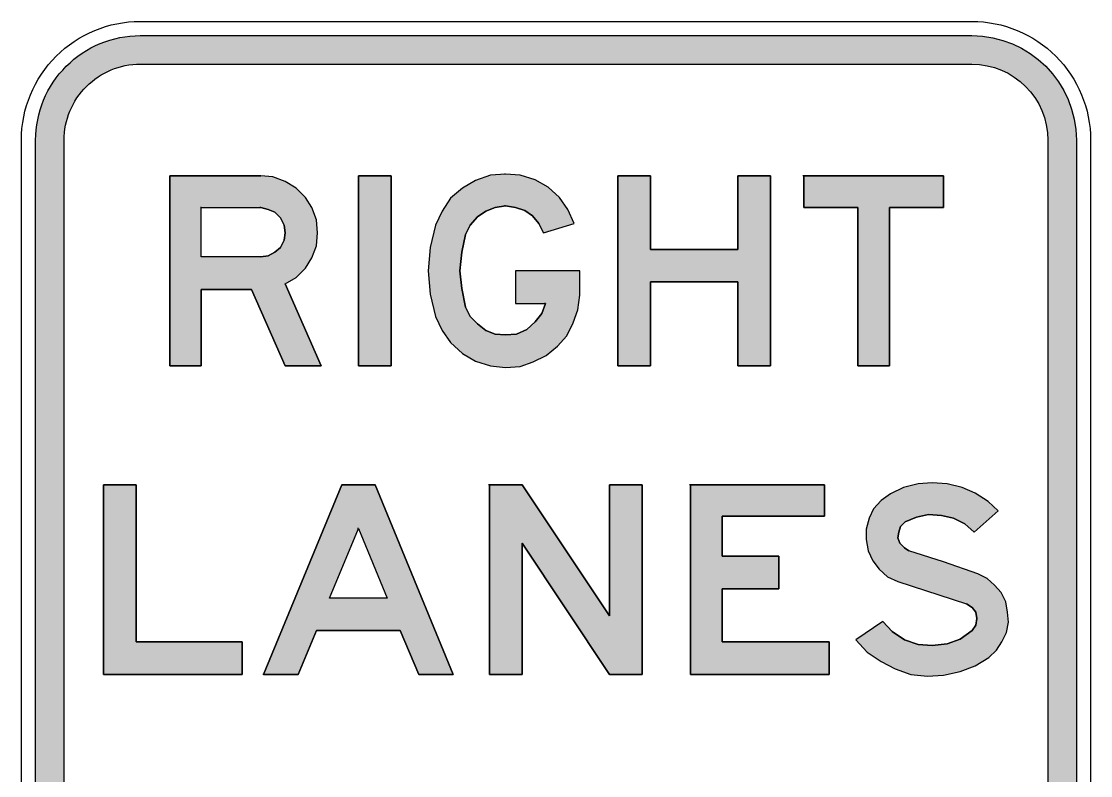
# Model space of a CAD drawing. Extents: x 252.2 to 312.2, y 154.1 to 243.4.
# Drawn here: x 252.2 to 312.2, y 201 to 243.4 of the extents above; entities that cross this region are included whole.
import ezdxf

# ---------------------------------------------------------------- set-up
doc = ezdxf.new("R2010")
doc.units = 0
doc.header["$MEASUREMENT"] = 0
doc.linetypes.add('CENTERX2', pattern=[101.60000000000001, 63.5, -12.7, 12.7, -12.7])
doc.layers.get('0').update_dxf_attribs({"linetype": 'CONTINUOUS'})
doc.layers.get('DEFPOINTS').update_dxf_attribs({"linetype": 'CONTINUOUS'})
doc.layers.add('L35', color=3, linetype='CONTINUOUS')
doc.layers.add('TBLK25', color=1, linetype='CONTINUOUS')

msp = doc.modelspace()

# ---------------------------------------------------------------- hatches: boundary and pattern name
at = {"layer": 'TBLK25', "linetype": 'CENTERX2'}
h = msp.add_hatch(color=256, dxfattribs=at)
edge = h.paths.add_edge_path()
edge.add_line((311.4445465700984, 236.710814987695), (311.4445465700985, 170.044146987695))
edge.add_arc((305.5778805700984, 170.044146987695), 5.866666000000009, -89.99999999999937, 0, ccw=False)
edge.add_line((305.5778805700985, 164.177480987695), (258.9112125700985, 164.177480987695))
edge.add_arc((258.9112125700985, 170.044146987695), 5.866666000000009, 180, 270, ccw=False)
edge.add_line((253.0445465700985, 170.044146987695), (253.0445465700985, 236.710814987695))
edge.add_arc((258.9112125700985, 236.710814987695), 5.866666000000009, 90, 179.9999999999997, ccw=False)
edge.add_line((258.9112125700985, 242.577480987695), (305.5778805700984, 242.577480987695))
edge.add_arc((305.5778805700984, 236.710814987695), 5.866666000000038, 0, 89.99999999999937, ccw=False)
edge = h.paths.add_edge_path(flags=16)
edge.add_line((309.8445465700984, 236.710814987695), (309.8445465700984, 170.044146987695))
edge.add_arc((305.5778805700984, 170.044146987695), 4.266666000000043, -89.99999999999932, 0, ccw=False)
edge.add_line((305.5778805700984, 165.777480987695), (258.9112125700985, 165.777480987695))
edge.add_arc((258.9112125700985, 170.044146987695), 4.266666000000015, 180, 270, ccw=False)
edge.add_line((254.6445465700985, 170.044146987695), (254.6445465700985, 236.710814987695))
edge.add_arc((258.9112125700985, 236.710814987695), 4.266666000000015, 90, 180, ccw=False)
edge.add_line((258.9112125700985, 240.977480987695), (305.5778805700984, 240.977480987695))
edge.add_arc((305.5778805700983, 236.710814987695), 4.266666000000043, 0, 89.99999999999932, ccw=False)
h = msp.add_hatch(color=256, dxfattribs=at)
h.paths.add_polyline_path([(268.5508737443478, 230.1084314513541), (268.81179469411, 230.7868259207362), (268.8639788840624, 231.5174045800708), (268.8117946941099, 232.2479832394054), (268.5508737443477, 232.9263777087873), (268.1855844146805, 233.5004037982642), (267.6637425151558, 234.022245697789), (267.0375322357264, 234.3875350274563), (266.3591377663442, 234.6484559772186), (265.680743296962, 234.7006401671711), (265.6285591070096, 234.7006401671711), (260.5666926816205, 234.7006401671711), (260.5666926816205, 224.055065416868), (262.3409551400043, 224.055065416868), (262.3409551400043, 228.3341689929703), (265.1589013974374, 228.3341689929702), (267.0375322357262, 224.055065416868), (269.0727156438723, 224.055065416868), (267.0375322357262, 228.6472741326851), (267.6637425151558, 229.0125634623523), (268.1855844146804, 229.5344053618768)])
h.paths.add_polyline_path([(262.3409551400043, 230.1606156413066), (262.3409551400043, 232.9263777087872), (265.6807432969621, 232.9263777087872), (266.0982168165815, 232.8220093288823), (266.4635061462491, 232.6654567590249), (266.776611285964, 232.3523516193101), (266.9853480457737, 231.9348780996903), (267.0375322357262, 231.5174045800706), (266.9853480457737, 231.0999310604509), (266.7766112859639, 230.6824575408311), (266.4635061462492, 230.421536591069), (266.0982168165818, 230.212799831259), (265.6807432969623, 230.1606156413066)], flags=16)
for points in [[(272.9865298903073, 234.700640167171), (271.160083241971, 234.7006401671711), (271.160083241971, 224.055065416868), (272.9865298903072, 224.055065416868)], [(282.9015259812758, 232.8220093288823), (282.4318682717036, 233.5004037982643), (281.8056579922738, 234.0744298877415), (281.0750793329394, 234.4919034073613), (280.2401322937001, 234.7528243571235), (279.4051852544604, 234.805008547076), (278.5702382152213, 234.7528243571236), (277.7352911759817, 234.4397192174087), (277.004712516647, 234.0222456977889), (276.3263180472651, 233.4482196083119), (275.856660337693, 232.7176409489774), (275.4913710080256, 231.9348780996904), (275.1782658683109, 230.6824575408315), (275.0738974884059, 229.3778527920198), (275.1782658683109, 228.0732480432076), (275.4913710080256, 226.8208274843488), (275.856660337693, 226.0380646350613), (276.326318047265, 225.3596701656796), (277.0047125166473, 224.7334598862498), (277.7352911759817, 224.3159863666304), (278.5702382152211, 224.055065416868), (279.4051852544605, 223.9506970369631), (280.2401322937, 224.0028812269156), (280.9707109530345, 224.2638021766779), (281.701289612369, 224.6290915063452), (282.3274998917984, 225.1509334058696), (282.8493417913234, 225.724959495347), (283.2146311209904, 226.4555381546815), (283.4755520707529, 227.1861168140159), (283.5799204506578, 228.0210638532554), (283.5799204506578, 229.3778527920195), (279.9792113439377, 229.3778527920196), (279.9792113439377, 227.5514061436832), (281.6491054224165, 227.5514061436833), (281.4403686626067, 226.9773800542062), (281.0750793329396, 226.5077223446341), (280.6054216233672, 226.0902488250142), (280.0313955338902, 225.8293278752519), (279.4051852544605, 225.7771436852995), (278.8311591649832, 225.8293278752519), (278.3093172654588, 226.0380646350618), (277.8396595558864, 226.4033539647292), (277.422186036267, 226.8208274843486), (277.1612650865044, 227.3426693838734), (276.9525283266946, 228.3863531829232), (276.8481599467897, 229.3778527920194), (276.9525283266947, 230.421536591069), (277.1612650865046, 231.4130362001659), (277.4221860362667, 231.9348780996903), (277.8396595558867, 232.4045358092626), (278.3093172654587, 232.7176409489774), (278.8311591649833, 232.9263777087872), (279.4051852544605, 233.0307460886922), (279.9792113439379, 232.9263777087871), (280.5010532434623, 232.7698251389298), (280.918526763082, 232.456719999215), (281.2838160927492, 232.0392464795956), (281.5447370425117, 231.5174045800707), (283.266815310943, 232.0392464795953)], [(294.2776793909132, 234.7006401671711), (292.4512327425769, 234.7006401671711), (292.451232742577, 230.5780891609263), (287.5459188870452, 230.5780891609263), (287.5459188870452, 234.7006401671711), (285.7194722387089, 234.700640167171), (285.7194722387089, 224.0550654168681), (287.5459188870453, 224.055065416868), (287.5459188870453, 228.75164251259), (292.451232742577, 228.75164251259), (292.451232742577, 224.0550654168681), (294.2776793909132, 224.055065416868)], [(300.9572557048289, 232.9263777087872), (303.9839387220719, 232.9263777087872), (303.9839387220719, 234.7006401671711), (296.1563102292021, 234.7006401671711), (296.1563102292021, 232.9263777087872), (299.1829932464451, 232.9263777087872), (299.1829932464451, 224.055065416868), (300.9572557048289, 224.055065416868)], [(258.6880618433317, 217.3754891029524), (256.8616151949954, 217.3754891029524), (256.8616151949954, 206.7299143526495), (264.6370594979128, 206.7299143526494), (264.6370594979128, 208.5563610009857), (258.6880618433317, 208.5563610009858)]]:
    msp.add_hatch(color=256, dxfattribs=at).paths.add_polyline_path(points)
h = msp.add_hatch(color=256, dxfattribs=at)
h.paths.add_polyline_path([(272.0993986611153, 217.3754891029524), (270.2207678228266, 217.3754891029524), (265.8372958668195, 206.7299143526495), (267.7681108950608, 206.7299143526495), (268.81179469411, 209.1825712804153), (273.5083717898319, 209.1825712804153), (274.5520555888813, 206.7299143526495), (276.4828706171225, 206.7299143526494)])
h.paths.add_polyline_path([(269.5423733534446, 211.0090179287516), (271.160083241971, 214.9228321751865), (272.7777931304973, 211.0090179287517)], flags=16)
h.paths.add_polyline_path([(280.344500673605, 214.0878851359471), (285.2498145291367, 206.7299143526494), (287.076261177473, 206.7299143526494), (287.076261177473, 217.3754891029524), (285.2498145291367, 217.3754891029524), (285.2498145291367, 210.0175183196548), (280.3445006736049, 217.3754891029524), (278.5180540252687, 217.3754891029524), (278.5180540252686, 206.7299143526494), (280.344500673605, 206.7299143526495)])
h = msp.add_hatch(color=256, dxfattribs=at)
h.paths.add_polyline_path([(294.7473371004854, 213.3573064766126), (291.5641015133851, 213.3573064766126), (291.564101513385, 215.6012266445686), (297.3043624081563, 215.6012266445686), (297.3043624081563, 217.3754891029524), (289.7898390550012, 217.3754891029524), (289.7898390550012, 206.7299143526494), (297.5652833579186, 206.7299143526494), (297.5652833579186, 208.5563610009857), (291.564101513385, 208.5563610009858), (291.5641015133851, 211.5308598282763), (294.7473371004855, 211.5308598282763)])
h.paths.add_polyline_path([(303.9839387220732, 213.044201336898), (302.0531236938306, 213.6704116163274), (301.7922027440684, 213.8269641861849), (301.531281794306, 214.0878851359471), (301.4269134144011, 214.4009902756619), (301.4790976043536, 214.7140954153765), (301.5834659842584, 215.0272005550915), (301.8443869340208, 215.2881215048538), (302.4705972134504, 215.5490424546162), (303.1489916828323, 215.7055950244736), (303.8795703421668, 215.6534108345211), (304.5579648115491, 215.4968582646637), (305.1841750909786, 215.1837531249489), (305.7060169905033, 214.7140954153767), (307.0628059292674, 215.9143317842834), (306.4887798397902, 216.4361736838081), (305.7582011804557, 216.9058313933803), (305.0276225211213, 217.2189365330951), (304.1926754818818, 217.4276732929049), (303.357728442642, 217.4798574828574), (302.5749655933552, 217.4276732929049), (301.7400185541159, 217.218936533095), (301.0094398947813, 216.8536472034278), (300.4875979952567, 216.4883578737605), (300.0701244756371, 216.0187001641884), (299.8092035258746, 215.4968582646636), (299.6526509560172, 214.8706479852341), (299.6526509560172, 214.2966218957569), (299.7570193359221, 213.6704116163273), (300.0179402856846, 213.0963855268503), (300.3832296153518, 212.6267278172778), (300.8528873249239, 212.2092542976584), (301.4269134144008, 211.948333347896), (305.2885434708834, 210.695912789037), (305.6016486105981, 210.4871760292271), (305.8103853704082, 210.2262550794646), (305.8625695603607, 209.8609657497976), (305.8103853704081, 209.4956764201301), (305.6016486105983, 209.1825712804153), (304.9232541412163, 208.7129135708431), (304.1926754818817, 208.4519926210808), (303.357728442642, 208.3476242411759), (302.5749655933555, 208.3998084311283), (301.7922027440682, 208.6607293808907), (301.1138082746865, 209.1303870904628), (300.5919663751616, 209.7044131799399), (299.0786248665401, 208.6607293808907), (299.7048351459698, 207.9823349115085), (300.4875979952564, 207.4604930119842), (301.2703608445437, 207.0430194923643), (302.1574920737355, 206.7299143526494), (303.0968074928799, 206.6255459727445), (303.9839387220719, 206.677730162697), (304.9232541412162, 206.8864669225068), (305.7582011804558, 207.1995720622217), (306.5409640297428, 207.6692297717939), (306.9584375493623, 208.0867032914134), (307.2715426890772, 208.5563610009857), (307.5324636388395, 209.0782029005103), (307.6368320187445, 209.6522289899876), (307.5846478287921, 210.2262550794648), (307.4802794488872, 210.8002811689417), (307.2193584991248, 211.3221230684665), (306.8540691694578, 211.7395965880863), (306.4365956498377, 212.1048859177535), (305.9147537503131, 212.3658068675157)])

# ---------------------------------------------------------------- linework, layer by layer
at = {"color": 3}
for p, q in [((260.5666926816205, 234.7006401671711), (265.6807432969621, 234.7006401671711)), ((260.5666926816205, 224.055065416868), (260.5666926816205, 234.7006401671711)), ((265.6807432969621, 234.7006401671711), (265.6285591070096, 234.7006401671711)), ((265.6807432969621, 234.7006401671711), (265.6285591070096, 234.7006401671711)), ((266.3591377663441, 234.6484559772186), (265.6807432969621, 234.7006401671711)), ((267.0375322357262, 234.3875350274563), (266.3591377663441, 234.6484559772186)), ((271.160083241971, 234.7006401671711), (272.9865298903073, 234.7006401671711)), ((271.160083241971, 224.055065416868), (271.160083241971, 234.7006401671711)), ((272.9865298903073, 234.7006401671711), (272.9865298903073, 224.055065416868)), ((278.5702382152211, 234.7528243571235), (277.7352911759817, 234.4397192174087)), ((279.4051852544605, 234.805008547076), (278.5702382152211, 234.7528243571235)), ((279.4051852544605, 234.805008547076), (279.3530010645081, 234.805008547076)), ((280.2401322937, 234.7528243571235), (279.4051852544605, 234.805008547076)), ((281.0750793329395, 234.4919034073612), (280.2401322937, 234.7528243571235)), ((285.7194722387089, 234.7006401671711), (287.5459188870452, 234.7006401671711)), ((285.7194722387089, 224.055065416868), (285.7194722387089, 234.7006401671711)), ((287.5459188870452, 234.7006401671711), (287.5459188870452, 230.5780891609263)), ((292.451232742577, 230.5780891609263), (292.451232742577, 234.7006401671711)), ((292.451232742577, 234.7006401671711), (294.2776793909132, 234.7006401671711)), ((294.2776793909132, 234.7006401671711), (294.2776793909132, 224.055065416868)), ((296.1563102292021, 234.7006401671711), (296.1041260392496, 234.7006401671711)), ((296.1563102292021, 234.7006401671711), (303.9839387220719, 234.7006401671711)), ((296.1563102292021, 232.9263777087872), (296.1563102292021, 234.7006401671711)), ((303.9839387220719, 234.7006401671711), (303.9839387220719, 232.9263777087872)), ((267.6637425151558, 234.022245697789), (267.0375322357262, 234.3875350274563)), ((268.1855844146804, 233.5004037982643), (267.6637425151558, 234.022245697789)), ((277.0047125166471, 234.022245697789), (276.3263180472651, 233.4482196083119)), ((277.7352911759817, 234.4397192174087), (277.0047125166471, 234.022245697789)), ((281.805657992274, 234.0744298877415), (281.0750793329395, 234.4919034073612)), ((282.4318682717036, 233.5004037982643), (281.805657992274, 234.0744298877415)), ((268.5508737443477, 232.9263777087872), (268.1855844146804, 233.5004037982643)), ((276.3263180472651, 233.4482196083119), (275.8566603376929, 232.7176409489774)), ((282.9015259812758, 232.8220093288823), (282.4318682717036, 233.5004037982643)), ((262.3409551400043, 232.9263777087872), (262.2887709500518, 232.9263777087872)), ((262.3409551400043, 232.9263777087872), (265.6807432969621, 232.9263777087872)), ((262.3409551400043, 230.1606156413065), (262.3409551400043, 232.9263777087872)), ((265.6807432969621, 232.9263777087872), (265.6285591070096, 232.9263777087872)), ((265.6807432969621, 232.9263777087872), (265.6285591070096, 232.9263777087872)), ((266.0982168165818, 232.8220093288823), (265.6807432969621, 232.9263777087872)), ((266.4635061462491, 232.6654567590249), (266.0982168165818, 232.8220093288823)), ((268.81179469411, 232.2479832394052), (268.5508737443477, 232.9263777087872)), ((278.8311591649834, 232.9263777087872), (278.3093172654588, 232.7176409489774)), ((279.4051852544605, 233.0307460886922), (278.8311591649834, 232.9263777087872)), ((279.4051852544605, 233.0307460886922), (279.3530010645081, 233.0307460886922)), ((279.9792113439377, 232.9263777087872), (279.4051852544605, 233.0307460886922)), ((280.5010532434624, 232.7698251389298), (279.9792113439377, 232.9263777087872)), ((283.266815310943, 232.0392464795953), (282.9015259812758, 232.8220093288823)), ((299.1829932464451, 232.9263777087872), (296.1563102292021, 232.9263777087872)), ((299.1829932464451, 224.055065416868), (299.1829932464451, 232.9263777087872)), ((303.9839387220719, 232.9263777087872), (300.9572557048289, 232.9263777087872)), ((300.9572557048289, 232.9263777087872), (300.9572557048289, 224.055065416868)), ((266.7766112859639, 232.3523516193101), (266.4635061462491, 232.6654567590249)), ((266.9853480457737, 231.9348780996904), (266.7766112859639, 232.3523516193101)), ((268.8639788840625, 231.5174045800707), (268.81179469411, 232.2479832394052)), ((275.8566603376929, 232.7176409489774), (275.4913710080256, 231.9348780996904)), ((277.8396595558866, 232.4045358092626), (277.4221860362669, 231.9348780996904)), ((278.3093172654588, 232.7176409489774), (277.8396595558866, 232.4045358092626)), ((280.9185267630821, 232.456719999215), (280.5010532434624, 232.7698251389298)), ((281.2838160927493, 232.0392464795953), (280.9185267630821, 232.456719999215)), ((267.0375322357262, 231.5174045800707), (266.9853480457737, 231.9348780996904)), ((275.4913710080256, 231.9348780996904), (275.1782658683109, 230.6824575408312)), ((277.4221860362669, 231.9348780996904), (277.1612650865046, 231.4130362001657)), ((281.5447370425117, 231.5174045800707), (281.2838160927493, 232.0392464795953)), ((281.5447370425117, 231.5174045800707), (283.266815310943, 232.0392464795953)), ((266.7766112859639, 230.6824575408312), (266.9853480457737, 231.0999310604509)), ((266.9853480457737, 231.0999310604509), (267.0375322357262, 231.5174045800707)), ((268.81179469411, 230.7868259207361), (268.8639788840625, 231.5174045800707)), ((277.1612650865046, 231.4130362001657), (276.9525283266947, 230.4215365910689)), ((266.0982168165818, 230.212799831259), (266.4635061462491, 230.4215365910689)), ((266.4635061462491, 230.4215365910689), (266.7766112859639, 230.6824575408312)), ((268.5508737443477, 230.1084314513541), (268.81179469411, 230.7868259207361)), ((275.1782658683109, 230.6824575408312), (275.0738974884059, 229.3778527920196)), ((276.9525283266947, 230.4215365910689), (276.8481599467897, 229.3778527920196)), ((287.5459188870452, 230.5780891609263), (292.451232742577, 230.5780891609263)), ((265.6807432969621, 230.1606156413065), (262.3409551400043, 230.1606156413065)), ((265.6807432969621, 230.1606156413065), (266.0982168165818, 230.212799831259)), ((268.1855844146804, 229.534405361877), (268.5508737443477, 230.1084314513541)), ((267.6637425151558, 229.0125634623523), (268.1855844146804, 229.534405361877)), ((275.0738974884059, 229.3778527920196), (275.1782658683109, 228.0732480432079)), ((276.8481599467897, 229.3778527920196), (276.9525283266947, 228.3863531829227)), ((283.5799204506578, 229.3778527920196), (279.9792113439377, 229.3778527920196)), ((279.9792113439377, 229.3778527920196), (279.9792113439377, 227.5514061436833)), ((283.5799204506578, 228.0210638532554), (283.5799204506578, 229.3778527920196)), ((267.0375322357262, 228.647274132685), (267.6637425151558, 229.0125634623523)), ((267.0375322357262, 228.647274132685), (269.0727156438724, 224.055065416868)), ((292.451232742577, 228.75164251259), (287.5459188870452, 228.75164251259)), ((287.5459188870452, 228.75164251259), (287.5459188870452, 224.055065416868)), ((292.451232742577, 224.055065416868), (292.451232742577, 228.75164251259)), ((265.1589013974374, 228.3341689929702), (262.3409551400043, 228.3341689929702)), ((262.3409551400043, 228.3341689929702), (262.3409551400043, 224.055065416868)), ((267.0375322357262, 224.055065416868), (265.1589013974374, 228.3341689929702)), ((275.1782658683109, 228.0732480432079), (275.4913710080256, 226.8208274843487)), ((276.9525283266947, 228.3863531829227), (277.1612650865046, 227.3426693838734)), ((283.4755520707529, 227.186116814016), (283.5799204506578, 228.0210638532554)), ((279.9792113439377, 227.5514061436833), (281.6491054224166, 227.5514061436833)), ((281.4403686626067, 226.9773800542061), (281.6491054224166, 227.5514061436833)), ((281.6491054224166, 227.5514061436833), (281.5969212324641, 227.5514061436833)), ((281.6491054224166, 227.5514061436833), (281.5969212324641, 227.5514061436833)), ((275.4913710080256, 226.8208274843487), (275.8566603376929, 226.0380646350617)), ((277.1612650865046, 227.3426693838734), (277.4221860362669, 226.8208274843487)), ((277.4221860362669, 226.8208274843487), (277.8396595558866, 226.403353964729)), ((281.0750793329395, 226.5077223446339), (281.4403686626067, 226.9773800542061)), ((283.2146311209905, 226.4555381546815), (283.4755520707529, 227.186116814016)), ((277.8396595558866, 226.403353964729), (278.3093172654588, 226.0380646350617)), ((280.6054216233672, 226.0902488250142), (281.0750793329395, 226.5077223446339)), ((282.8493417913233, 225.724959495347), (283.2146311209905, 226.4555381546815)), ((275.8566603376929, 226.0380646350617), (276.3263180472651, 225.3596701656797)), ((278.3093172654588, 226.0380646350617), (278.8311591649834, 225.8293278752519)), ((278.8311591649834, 225.8293278752519), (279.4051852544605, 225.7771436852994)), ((279.4051852544605, 225.7771436852994), (279.3530010645081, 225.7771436852994)), ((279.4051852544605, 225.7771436852994), (280.0313955338901, 225.8293278752519)), ((280.0313955338901, 225.8293278752519), (280.6054216233672, 226.0902488250142)), ((282.3274998917987, 225.1509334058698), (282.8493417913233, 225.724959495347)), ((276.3263180472651, 225.3596701656797), (277.0047125166471, 224.7334598862501)), ((281.7012896123691, 224.6290915063452), (282.3274998917987, 225.1509334058698)), ((277.0047125166471, 224.7334598862501), (277.7352911759817, 224.3159863666304)), ((280.9707109530345, 224.2638021766779), (281.7012896123691, 224.6290915063452)), ((262.3409551400043, 224.055065416868), (260.5666926816205, 224.055065416868)), ((269.0727156438724, 224.055065416868), (267.0375322357262, 224.055065416868)), ((272.9865298903073, 224.055065416868), (271.160083241971, 224.055065416868)), ((277.7352911759817, 224.3159863666304), (278.5702382152211, 224.055065416868)), ((278.5702382152211, 224.055065416868), (279.4051852544605, 223.9506970369631)), ((279.4051852544605, 223.9506970369631), (280.2401322937, 224.0028812269156)), ((280.2401322937, 224.0028812269156), (280.9707109530345, 224.2638021766779)), ((287.5459188870452, 224.055065416868), (285.7194722387089, 224.055065416868)), ((294.2776793909132, 224.055065416868), (292.451232742577, 224.055065416868)), ((300.9572557048289, 224.055065416868), (299.1829932464451, 224.055065416868)), ((256.8616151949954, 217.3754891029524), (258.6880618433317, 217.3754891029524)), ((256.8616151949954, 206.7299143526494), (256.8616151949954, 217.3754891029524)), ((258.6880618433317, 217.3754891029524), (258.6880618433317, 208.5563610009858)), ((265.8372958668195, 206.7299143526494), (270.2207678228266, 217.3754891029524)), ((270.2207678228266, 217.3754891029524), (272.0993986611153, 217.3754891029524)), ((272.0993986611153, 217.3754891029524), (276.4828706171225, 206.7299143526494)), ((278.5180540252686, 217.3754891029524), (278.4658698353162, 217.3754891029524)), ((278.5180540252686, 217.3754891029524), (280.344500673605, 217.3754891029524)), ((278.5180540252686, 206.7299143526494), (278.5180540252686, 217.3754891029524)), ((280.344500673605, 217.3754891029524), (285.2498145291367, 210.0175183196548)), ((285.2498145291367, 210.0175183196548), (285.2498145291367, 217.3754891029524)), ((285.2498145291367, 217.3754891029524), (287.076261177473, 217.3754891029524)), ((287.076261177473, 217.3754891029524), (287.076261177473, 206.7299143526494)), ((289.7898390550012, 217.3754891029524), (289.7376548650487, 217.3754891029524)), ((289.7898390550012, 217.3754891029524), (297.3043624081563, 217.3754891029524)), ((289.7898390550012, 206.7299143526494), (289.7898390550012, 217.3754891029524)), ((297.3043624081563, 217.3754891029524), (297.3043624081563, 215.6012266445686)), ((301.7400185541159, 217.218936533095), (301.0094398947813, 216.8536472034278)), ((302.5749655933553, 217.4276732929049), (301.7400185541159, 217.218936533095)), ((303.3577284426423, 217.4798574828574), (302.5749655933553, 217.4276732929049)), ((304.1926754818817, 217.4276732929049), (303.3577284426423, 217.4798574828574)), ((305.0276225211212, 217.218936533095), (304.1926754818817, 217.4276732929049)), ((305.7582011804557, 216.9058313933803), (305.0276225211212, 217.218936533095)), ((301.0094398947813, 216.8536472034278), (300.4875979952567, 216.4883578737605)), ((306.4887798397903, 216.4361736838081), (305.7582011804557, 216.9058313933803)), ((300.070124475637, 216.0187001641883), (299.8092035258746, 215.4968582646637)), ((300.4875979952567, 216.4883578737605), (300.070124475637, 216.0187001641883)), ((307.0628059292674, 215.9143317842834), (306.4887798397903, 216.4361736838081)), ((297.3043624081563, 215.6012266445686), (291.5641015133851, 215.6012266445686)), ((291.5641015133851, 215.6012266445686), (291.5641015133851, 213.3573064766126)), ((299.8092035258746, 215.4968582646637), (299.6526509560172, 214.8706479852341)), ((302.4705972134504, 215.5490424546161), (301.8443869340208, 215.2881215048538)), ((303.1489916828324, 215.7055950244736), (302.4705972134504, 215.5490424546161)), ((303.879570342167, 215.6534108345211), (303.1489916828324, 215.7055950244736)), ((304.557964811549, 215.4968582646637), (303.879570342167, 215.6534108345211)), ((305.1841750909786, 215.1837531249489), (304.557964811549, 215.4968582646637)), ((305.7060169905033, 214.7140954153767), (307.0628059292674, 215.9143317842834)), ((269.5423733534445, 211.0090179287516), (271.160083241971, 214.9228321751866)), ((271.160083241971, 214.9228321751866), (271.1078990520185, 214.9228321751866)), ((271.160083241971, 214.9228321751866), (272.7777931304974, 211.0090179287516)), ((299.6526509560172, 214.8706479852341), (299.6526509560172, 214.296621895757)), ((301.5834659842585, 215.0272005550915), (301.4790976043536, 214.7140954153767)), ((301.8443869340208, 215.2881215048538), (301.5834659842585, 215.0272005550915)), ((305.7060169905033, 214.7140954153767), (305.1841750909786, 215.1837531249489)), ((299.6526509560172, 214.296621895757), (299.7570193359222, 213.6704116163274)), ((301.4790976043536, 214.7140954153767), (301.4269134144011, 214.4009902756619)), ((301.4269134144011, 214.4009902756619), (301.531281794306, 214.0878851359471)), ((285.2498145291367, 206.7299143526494), (280.344500673605, 214.0878851359471)), ((280.344500673605, 214.0878851359471), (280.344500673605, 206.7299143526494)), ((299.7570193359222, 213.6704116163274), (300.0179402856845, 213.0963855268503)), ((301.531281794306, 214.0878851359471), (301.7922027440683, 213.8269641861848)), ((301.7922027440683, 213.8269641861848), (302.0531236938307, 213.6704116163274)), ((303.9839387220719, 213.0442013368978), (302.0531236938307, 213.6704116163274)), ((291.5641015133851, 213.3573064766126), (294.7473371004855, 213.3573064766126)), ((294.7473371004855, 213.3573064766126), (294.7473371004855, 211.5308598282763)), ((300.0179402856845, 213.0963855268503), (300.3832296153518, 212.6267278172781)), ((305.9147537503131, 212.3658068675157), (303.9839387220719, 213.0442013368978)), ((300.3832296153518, 212.6267278172781), (300.8528873249239, 212.2092542976583)), ((300.8528873249239, 212.2092542976583), (301.4269134144011, 211.948333347896)), ((301.4269134144011, 211.948333347896), (305.2885434708836, 210.6959127890368)), ((306.4365956498378, 212.1048859177534), (305.9147537503131, 212.3658068675157)), ((306.8540691694575, 211.7395965880862), (306.4365956498378, 212.1048859177534)), ((294.7473371004855, 211.5308598282763), (291.5641015133851, 211.5308598282763)), ((291.5641015133851, 211.5308598282763), (291.5641015133851, 208.5563610009858)), ((307.2193584991248, 211.3221230684664), (306.8540691694575, 211.7395965880862)), ((307.4802794488871, 210.8002811689418), (307.2193584991248, 211.3221230684664)), ((272.7777931304974, 211.0090179287516), (269.5423733534445, 211.0090179287516)), ((305.6016486105983, 210.487176029227), (305.2885434708836, 210.6959127890368)), ((307.584647828792, 210.2262550794646), (307.4802794488871, 210.8002811689418)), ((305.8103853704082, 210.2262550794646), (305.6016486105983, 210.487176029227)), ((305.8625695603607, 209.8609657497974), (305.8103853704082, 210.2262550794646)), ((307.6368320187445, 209.6522289899875), (307.584647828792, 210.2262550794646)), ((300.5919663751616, 209.70441317994), (299.0786248665401, 208.6607293808907)), ((300.5919663751616, 209.70441317994), (301.1138082746863, 209.1303870904629)), ((305.6016486105983, 209.1825712804153), (305.8103853704082, 209.4956764201301)), ((305.8103853704082, 209.4956764201301), (305.8625695603607, 209.8609657497974)), ((307.5324636388395, 209.0782029005104), (307.6368320187445, 209.6522289899875)), ((268.81179469411, 209.1825712804153), (267.7681108950607, 206.7299143526494)), ((273.5083717898319, 209.1825712804153), (268.81179469411, 209.1825712804153)), ((274.5520555888813, 206.7299143526494), (273.5083717898319, 209.1825712804153)), ((301.1138082746863, 209.1303870904629), (301.7922027440683, 208.6607293808907)), ((304.9232541412163, 208.7129135708431), (305.6016486105983, 209.1825712804153)), ((307.2715426890773, 208.5563610009858), (307.5324636388395, 209.0782029005104)), ((258.6880618433317, 208.5563610009858), (264.6370594979128, 208.5563610009858)), ((264.6370594979128, 208.5563610009858), (264.6370594979128, 206.7299143526494)), ((291.5641015133851, 208.5563610009858), (297.5652833579186, 208.5563610009858)), ((297.5652833579186, 208.5563610009858), (297.5652833579186, 206.7299143526494)), ((299.0786248665401, 208.6607293808907), (299.7048351459697, 207.9823349115086)), ((301.7922027440683, 208.6607293808907), (302.5749655933553, 208.3998084311283)), ((302.5749655933553, 208.3998084311283), (303.3577284426423, 208.3476242411759)), ((303.3577284426423, 208.3476242411759), (304.1926754818817, 208.4519926210808)), ((304.1926754818817, 208.4519926210808), (304.9232541412163, 208.7129135708431)), ((306.9584375493624, 208.0867032914136), (307.2715426890773, 208.5563610009858)), ((299.7048351459697, 207.9823349115086), (300.4875979952567, 207.460493011984)), ((305.7582011804557, 207.1995720622216), (306.5409640297427, 207.6692297717938)), ((306.5409640297427, 207.6692297717938), (306.9584375493624, 208.0867032914136)), ((300.4875979952567, 207.460493011984), (301.2703608445437, 207.0430194923642)), ((301.2703608445437, 207.0430194923642), (302.1574920737356, 206.7299143526494)), ((304.9232541412163, 206.8864669225068), (305.7582011804557, 207.1995720622216)), ((264.6370594979128, 206.7299143526494), (256.8616151949954, 206.7299143526494)), ((265.8372958668195, 206.7299143526494), (265.785111676867, 206.7299143526494)), ((267.7681108950607, 206.7299143526494), (265.8372958668195, 206.7299143526494)), ((276.4828706171225, 206.7299143526494), (274.5520555888813, 206.7299143526494)), ((280.344500673605, 206.7299143526494), (278.5180540252686, 206.7299143526494)), ((287.076261177473, 206.7299143526494), (285.2498145291367, 206.7299143526494)), ((297.5652833579186, 206.7299143526494), (289.7898390550012, 206.7299143526494)), ((302.1574920737356, 206.7299143526494), (303.09680749288, 206.6255459727445)), ((303.09680749288, 206.6255459727445), (303.9839387220719, 206.677730162697)), ((303.9839387220719, 206.677730162697), (304.9232541412163, 206.8864669225068))]:
    msp.add_line(p, q, dxfattribs=at)
at = {"layer": 'DEFPOINTS', "color": 0, "linetype": 'BYBLOCK'}
for p in [(312.2445465700985, 224.0441476543617), (312.2445465700985, 224.0441476543617), (312.2445465700985, 217.377480987695), (312.2445465700985, 217.377480987695), (312.2445465700985, 206.7108143210284), (312.2445465700985, 206.7108143210284)]:
    msp.add_point(p, dxfattribs=at)
at = {"layer": 'L35'}
for points in [[(312.2445465700985, 236.710814987695), (312.2445465700985, 170.044146987695, -0.414213562373095), (305.5778805700985, 163.377480987695), (258.9112125700985, 163.377480987695, -0.414213562373095), (252.2445465700985, 170.044146987695), (252.2445465700985, 236.710814987695, -0.4142135623730952), (258.9112125700985, 243.377480987695), (305.5778805700984, 243.377480987695, -0.4142135623730945)], [(311.4445465700984, 236.710814987695), (311.4445465700985, 170.044146987695, -0.414213562373091), (305.5778805700985, 164.177480987695), (258.9112125700985, 164.177480987695, -0.4142135623730939), (253.0445465700985, 170.044146987695), (253.0445465700985, 236.710814987695, -0.4142135623730952), (258.9112125700985, 242.577480987695), (305.5778805700984, 242.577480987695, -0.4142135623730924)], [(309.8445465700984, 236.710814987695), (309.8445465700984, 170.044146987695, -0.4142135623730938), (305.5778805700984, 165.777480987695), (258.9112125700985, 165.777480987695, -0.4142135623730956), (254.6445465700985, 170.044146987695), (254.6445465700985, 236.710814987695, -0.4142135623730956), (258.9112125700985, 240.977480987695), (305.5778805700984, 240.977480987695, -0.4142135623730918)]]:
    msp.add_lwpolyline(points, format="xyb", close=True, dxfattribs=at)
at = {"layer": 'TBLK25', "linetype": 'CENTERX2'}
for points in [[(268.5508737443478, 230.1084314513541), (268.81179469411, 230.7868259207362), (268.8639788840624, 231.5174045800708), (268.8117946941099, 232.2479832394054), (268.5508737443477, 232.9263777087873), (268.1855844146805, 233.5004037982642), (267.6637425151558, 234.022245697789), (267.0375322357264, 234.3875350274563), (266.3591377663442, 234.6484559772186), (265.680743296962, 234.7006401671711), (265.6285591070096, 234.7006401671711), (260.5666926816205, 234.7006401671711), (260.5666926816205, 224.055065416868), (262.3409551400043, 224.055065416868), (262.3409551400043, 228.3341689929703), (265.1589013974374, 228.3341689929702), (267.0375322357262, 224.055065416868), (269.0727156438723, 224.055065416868), (267.0375322357262, 228.6472741326851), (267.6637425151558, 229.0125634623523), (268.1855844146804, 229.5344053618768)], [(272.9865298903073, 234.700640167171), (271.160083241971, 234.7006401671711), (271.160083241971, 224.055065416868), (272.9865298903072, 224.055065416868)], [(282.9015259812758, 232.8220093288823), (282.4318682717036, 233.5004037982643), (281.8056579922738, 234.0744298877415), (281.0750793329394, 234.4919034073613), (280.2401322937001, 234.7528243571235), (279.4051852544604, 234.805008547076), (278.5702382152213, 234.7528243571236), (277.7352911759817, 234.4397192174087), (277.004712516647, 234.0222456977889), (276.3263180472651, 233.4482196083119), (275.856660337693, 232.7176409489774), (275.4913710080256, 231.9348780996904), (275.1782658683109, 230.6824575408315), (275.0738974884059, 229.3778527920198), (275.1782658683109, 228.0732480432076), (275.4913710080256, 226.8208274843488), (275.856660337693, 226.0380646350613), (276.326318047265, 225.3596701656796), (277.0047125166473, 224.7334598862498), (277.7352911759817, 224.3159863666304), (278.5702382152211, 224.055065416868), (279.4051852544605, 223.9506970369631), (280.2401322937, 224.0028812269156), (280.9707109530345, 224.2638021766779), (281.701289612369, 224.6290915063452), (282.3274998917984, 225.1509334058696), (282.8493417913234, 225.724959495347), (283.2146311209904, 226.4555381546815), (283.4755520707529, 227.1861168140159), (283.5799204506578, 228.0210638532554), (283.5799204506578, 229.3778527920195), (279.9792113439377, 229.3778527920196), (279.9792113439377, 227.5514061436832), (281.6491054224165, 227.5514061436833), (281.4403686626067, 226.9773800542062), (281.0750793329396, 226.5077223446341), (280.6054216233672, 226.0902488250142), (280.0313955338902, 225.8293278752519), (279.4051852544605, 225.7771436852995), (278.8311591649832, 225.8293278752519), (278.3093172654588, 226.0380646350618), (277.8396595558864, 226.4033539647292), (277.422186036267, 226.8208274843486), (277.1612650865044, 227.3426693838734), (276.9525283266946, 228.3863531829232), (276.8481599467897, 229.3778527920194), (276.9525283266947, 230.421536591069), (277.1612650865046, 231.4130362001659), (277.4221860362667, 231.9348780996903), (277.8396595558867, 232.4045358092626), (278.3093172654587, 232.7176409489774), (278.8311591649833, 232.9263777087872), (279.4051852544605, 233.0307460886922), (279.9792113439379, 232.9263777087871), (280.5010532434623, 232.7698251389298), (280.918526763082, 232.456719999215), (281.2838160927492, 232.0392464795956), (281.5447370425117, 231.5174045800707), (283.266815310943, 232.0392464795953)], [(294.2776793909132, 234.7006401671711), (292.4512327425769, 234.7006401671711), (292.451232742577, 230.5780891609263), (287.5459188870452, 230.5780891609263), (287.5459188870452, 234.7006401671711), (285.7194722387089, 234.700640167171), (285.7194722387089, 224.0550654168681), (287.5459188870453, 224.055065416868), (287.5459188870453, 228.75164251259), (292.451232742577, 228.75164251259), (292.451232742577, 224.0550654168681), (294.2776793909132, 224.055065416868)], [(300.9572557048289, 232.9263777087872), (303.9839387220719, 232.9263777087872), (303.9839387220719, 234.7006401671711), (296.1563102292021, 234.7006401671711), (296.1563102292021, 232.9263777087872), (299.1829932464451, 232.9263777087872), (299.1829932464451, 224.055065416868), (300.9572557048289, 224.055065416868)], [(262.3409551400043, 230.1606156413066), (262.3409551400043, 232.9263777087872), (265.6807432969621, 232.9263777087872), (266.0982168165815, 232.8220093288823), (266.4635061462491, 232.6654567590249), (266.776611285964, 232.3523516193101), (266.9853480457737, 231.9348780996903), (267.0375322357262, 231.5174045800706), (266.9853480457737, 231.0999310604509), (266.7766112859639, 230.6824575408311), (266.4635061462492, 230.421536591069), (266.0982168165818, 230.212799831259), (265.6807432969623, 230.1606156413066)], [(258.6880618433317, 217.3754891029524), (256.8616151949954, 217.3754891029524), (256.8616151949954, 206.7299143526495), (264.6370594979128, 206.7299143526494), (264.6370594979128, 208.5563610009857), (258.6880618433317, 208.5563610009858)], [(272.0993986611153, 217.3754891029524), (270.2207678228266, 217.3754891029524), (265.8372958668195, 206.7299143526495), (267.7681108950608, 206.7299143526495), (268.81179469411, 209.1825712804153), (273.5083717898319, 209.1825712804153), (274.5520555888813, 206.7299143526495), (276.4828706171225, 206.7299143526494)], [(280.344500673605, 214.0878851359471), (285.2498145291367, 206.7299143526494), (287.076261177473, 206.7299143526494), (287.076261177473, 217.3754891029524), (285.2498145291367, 217.3754891029524), (285.2498145291367, 210.0175183196548), (280.3445006736049, 217.3754891029524), (278.5180540252687, 217.3754891029524), (278.5180540252686, 206.7299143526494), (280.344500673605, 206.7299143526495)], [(294.7473371004854, 213.3573064766126), (291.5641015133851, 213.3573064766126), (291.564101513385, 215.6012266445686), (297.3043624081563, 215.6012266445686), (297.3043624081563, 217.3754891029524), (289.7898390550012, 217.3754891029524), (289.7898390550012, 206.7299143526494), (297.5652833579186, 206.7299143526494), (297.5652833579186, 208.5563610009857), (291.564101513385, 208.5563610009858), (291.5641015133851, 211.5308598282763), (294.7473371004855, 211.5308598282763)], [(303.9839387220732, 213.044201336898), (302.0531236938306, 213.6704116163274), (301.7922027440684, 213.8269641861849), (301.531281794306, 214.0878851359471), (301.4269134144011, 214.4009902756619), (301.4790976043536, 214.7140954153765), (301.5834659842584, 215.0272005550915), (301.8443869340208, 215.2881215048538), (302.4705972134504, 215.5490424546162), (303.1489916828323, 215.7055950244736), (303.8795703421668, 215.6534108345211), (304.5579648115491, 215.4968582646637), (305.1841750909786, 215.1837531249489), (305.7060169905033, 214.7140954153767), (307.0628059292674, 215.9143317842834), (306.4887798397902, 216.4361736838081), (305.7582011804557, 216.9058313933803), (305.0276225211213, 217.2189365330951), (304.1926754818818, 217.4276732929049), (303.357728442642, 217.4798574828574), (302.5749655933552, 217.4276732929049), (301.7400185541159, 217.218936533095), (301.0094398947813, 216.8536472034278), (300.4875979952567, 216.4883578737605), (300.0701244756371, 216.0187001641884), (299.8092035258746, 215.4968582646636), (299.6526509560172, 214.8706479852341), (299.6526509560172, 214.2966218957569), (299.7570193359221, 213.6704116163273), (300.0179402856846, 213.0963855268503), (300.3832296153518, 212.6267278172778), (300.8528873249239, 212.2092542976584), (301.4269134144008, 211.948333347896), (305.2885434708834, 210.695912789037), (305.6016486105981, 210.4871760292271), (305.8103853704082, 210.2262550794646), (305.8625695603607, 209.8609657497976), (305.8103853704081, 209.4956764201301), (305.6016486105983, 209.1825712804153), (304.9232541412163, 208.7129135708431), (304.1926754818817, 208.4519926210808), (303.357728442642, 208.3476242411759), (302.5749655933555, 208.3998084311283), (301.7922027440682, 208.6607293808907), (301.1138082746865, 209.1303870904628), (300.5919663751616, 209.7044131799399), (299.0786248665401, 208.6607293808907), (299.7048351459698, 207.9823349115085), (300.4875979952564, 207.4604930119842), (301.2703608445437, 207.0430194923643), (302.1574920737355, 206.7299143526494), (303.0968074928799, 206.6255459727445), (303.9839387220719, 206.677730162697), (304.9232541412162, 206.8864669225068), (305.7582011804558, 207.1995720622217), (306.5409640297428, 207.6692297717939), (306.9584375493623, 208.0867032914134), (307.2715426890772, 208.5563610009857), (307.5324636388395, 209.0782029005103), (307.6368320187445, 209.6522289899876), (307.5846478287921, 210.2262550794648), (307.4802794488872, 210.8002811689417), (307.2193584991248, 211.3221230684665), (306.8540691694578, 211.7395965880863), (306.4365956498377, 212.1048859177535), (305.9147537503131, 212.3658068675157)], [(269.5423733534446, 211.0090179287516), (271.160083241971, 214.9228321751865), (272.7777931304973, 211.0090179287517)]]:
    msp.add_lwpolyline(points, close=True, dxfattribs=at)

doc.saveas('drawing.dxf')
